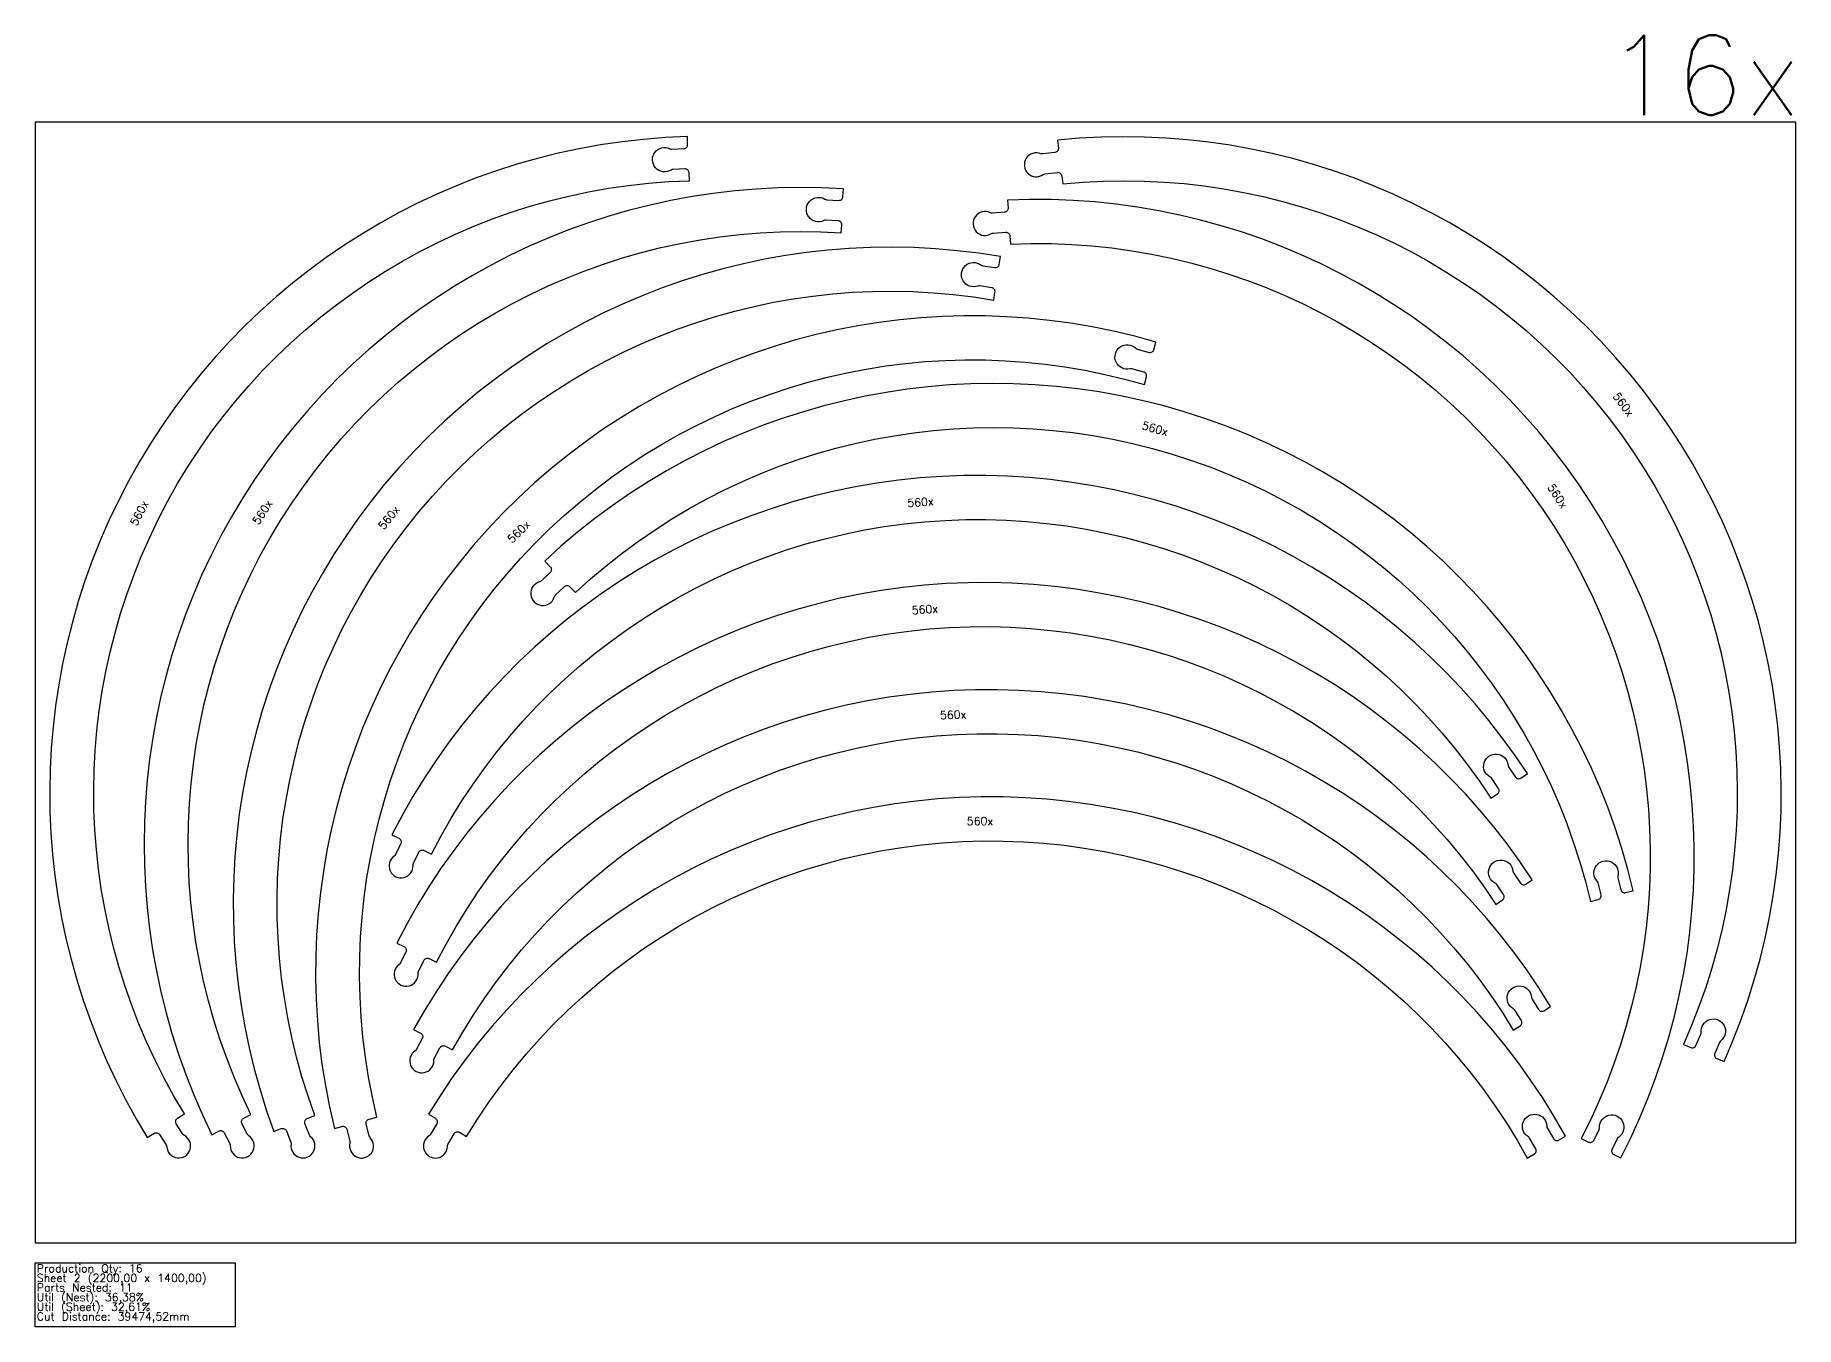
# Model space of a CAD drawing. Header units: millimetres. Extents: x 0 to 5140, y -105 to 2315.
# Drawn here: x 2940 to 5140, y -105 to 1509 of the extents above; entities that cross this region are included whole.
import ezdxf

# ---------------------------------------------------------------- set-up
doc = ezdxf.new("R2010")
doc.units = ezdxf.units.MM
for name, color, linetype in [('Des.', 7, 'Continuous'), ('sheet', 24, 'Continuous'), ('Stats', 7, 'Continuous'), ('Texto', 7, 'Continuous')]:
    doc.layers.add(name, color=color, linetype=linetype)
doc.styles.get("Standard").update_dxf_attribs({"font": 'txt.shx'})

msp = doc.modelspace()

# ---------------------------------------------------------------- linework, layer by layer
at = {"layer": 'Des.', "color": 7}
for points in [[(3757.5, 1327), (3757, 1337.2, 0.414214), (3752, 1341.7), (3736.7, 1341, 0.127017), (3734.5, 1340.3, -1.69614), (3733.2, 1366.9, 0.127017), (3735.5, 1366.4), (3750.8, 1367.2, 0.414214), (3755.3, 1372.1), (3754.9, 1382, 0.577249), (3080.1, 131.4), (3088.4, 136.7, -0.414214), (3095.3, 135.2), (3103.5, 122.3, -0.127017), (3104.3, 120, 1.69614), (3126.4, 134.1, -0.127017), (3124.6, 135.8), (3116.3, 148.7, -0.414214), (3117.8, 155.6), (3126.4, 161.1, -0.577241)], [(4999.7, 247.8), (5009, 243.8, 0.414214), (5015.3, 246.3), (5021.3, 260.4, 0.127017), (5021.6, 262.8, -1.69614), (5046.2, 252.3, 0.127017), (5044.7, 250.4), (5038.7, 236.4, 0.414214), (5041.2, 230.1), (5050.3, 226.3, 0.577249), (4217.4, 1377.6), (4218.6, 1367.8, -0.414214), (4214.3, 1362.3), (4199.1, 1360.4, -0.127017), (4196.6, 1360.7, 1.69614), (4199.7, 1334.7, -0.127017), (4202.1, 1335.6), (4217.3, 1337.4, -0.414214), (4222.8, 1333.1), (4224.1, 1323, -0.577241)], [(3947.3, 1261.8), (3947.8, 1271.9, 0.414214), (3943.2, 1276.9), (3927.9, 1277.6, 0.127017), (3925.6, 1277.1, -1.69614), (3926.9, 1303.8, 0.127017), (3929.1, 1303.1), (3944.4, 1302.4, 0.414214), (3949.4, 1306.9), (3949.9, 1316.7, 0.577249), (3160.6, 135), (3169.4, 139.6, -0.414214), (3176.1, 137.4), (3183.2, 123.8, -0.127017), (3183.7, 121.4, 1.69614), (3207, 133.4, -0.127017), (3205.4, 135.3), (3198.4, 148.9, -0.414214), (3200.5, 155.6), (3209.5, 160.3, -0.577241)], [(4872, 130.3), (4881.1, 125.8, 0.414214), (4887.5, 127.9), (4894.3, 141.7, 0.127017), (4894.8, 144, -1.69614), (4918.7, 132.1, 0.127017), (4917.1, 130.3), (4910.3, 116.6, 0.414214), (4912.5, 110.3), (4921.3, 105.9, 0.577249), (4155.1, 1302.6), (4155.8, 1292.8, -0.414214), (4151.1, 1287.5), (4135.8, 1286.5, -0.127017), (4133.4, 1287, 1.69614), (4135, 1260.8, -0.127017), (4137.4, 1261.6), (4152.7, 1262.5, -0.414214), (4158, 1257.9), (4158.7, 1247.8, -0.577241)], [(4137.8, 1177.8), (4139.3, 1187.8, 0.414214), (4135.4, 1193.2), (4120.2, 1195.5, 0.127017), (4117.8, 1195.3, -1.69614), (4121.9, 1221.6, 0.127017), (4124.1, 1220.7), (4139.2, 1218.4, 0.414214), (4144.6, 1222.4), (4146.1, 1232.1, 0.577249), (3238.2, 139), (3247.4, 142.6, -0.414214), (3253.9, 139.7), (3259.4, 125.4, -0.127017), (3259.7, 123, 1.69614), (3284.2, 132.5, -0.127017), (3282.7, 134.5), (3277.1, 148.8, -0.414214), (3280, 155.3), (3289.4, 159, -0.577241)], [(4326, 1072.3), (4328.6, 1082.1, 0.414214), (4325.3, 1087.9), (4310.5, 1091.9, 0.127017), (4308.1, 1091.9, -1.69614), (4315.2, 1117.7, 0.127017), (4317.2, 1116.5), (4332, 1112.5, 0.414214), (4337.8, 1115.8), (4340.4, 1125.4, 0.577249), (3313.8, 142.9), (3323.3, 145.4, -0.414214), (3329.4, 141.8), (3333.3, 127, -0.127017), (3333.3, 124.5, 1.69614), (3358.7, 131.2, -0.127017), (3357.5, 133.4), (3353.6, 148.2, -0.414214), (3357.1, 154.3), (3367, 156.9, -0.577241)], [(4883.4, 426.4), (4893.2, 428.9, 0.414214), (4896.7, 434.7), (4892.9, 449.5, 0.127017), (4891.8, 451.6, -1.69614), (4917.7, 458.1, 0.127017), (4917.6, 455.8), (4921.4, 440.9, 0.414214), (4927.2, 437.5), (4936.7, 439.9, 0.577249), (3576.7, 851.8), (3583.6, 844.7, -0.414214), (3583.5, 837.6), (3572.5, 826.9, -0.127017), (3570.3, 825.7, 1.69614), (3588.6, 806.9, -0.127017), (3589.9, 809), (3600.9, 819.7, -0.414214), (3608, 819.6), (3615.1, 812.3, -0.577241)], [(4759, 555.3), (4767.4, 561, 0.414214), (4768.7, 567.5), (4760.1, 580.2, 0.127017), (4758.3, 581.8, -1.69614), (4780.4, 596.8, 0.127017), (4781.2, 594.5), (4789.8, 581.9, 0.414214), (4796.4, 580.6), (4804.6, 586.1, 0.577249), (3385.6, 509.7), (3394.5, 505.4, -0.414214), (3396.8, 498.8), (3390.1, 485, -0.127017), (3388.5, 483.1, 1.69614), (3412.1, 471.6, -0.127017), (3412.6, 474.1), (3419.3, 487.8, -0.414214), (3426, 490.2), (3435.1, 485.7, -0.577241)], [(4765.2, 422.7), (4773.6, 428.4, 0.414214), (4774.9, 435), (4766.3, 447.7, 0.127017), (4764.5, 449.2, -1.69614), (4786.5, 464.3, 0.127017), (4787.3, 462), (4796, 449.4, 0.414214), (4802.6, 448.1), (4810.7, 453.6, 0.577249), (3391.9, 374.5), (3400.8, 370.2, -0.414214), (3403.1, 363.5), (3396.5, 349.8, -0.127017), (3394.8, 347.8, 1.69614), (3418.5, 336.4, -0.127017), (3419, 338.9), (3425.6, 352.7, -0.414214), (3432.3, 355), (3441.4, 350.6, -0.577241)], [(4787, 265.8), (4795.6, 271.2, 0.414214), (4797.1, 277.7), (4788.9, 290.7, 0.127017), (4787.2, 292.3, -1.69614), (4809.8, 306.5, 0.127017), (4810.5, 304.3), (4818.7, 291.3, 0.414214), (4825.2, 289.8), (4833.6, 295.1, 0.577249), (3412.9, 266.6), (3421.6, 262, -0.414214), (3423.7, 255.3), (3416.5, 241.7, -0.127017), (3414.8, 239.9, 1.69614), (3438.1, 227.6, -0.127017), (3438.6, 230.1), (3445.8, 243.6, -0.414214), (3452.5, 245.7), (3461.5, 241, -0.577241)], [(4804.5, 105.8), (4813.3, 110.9, 0.414214), (4815.1, 117.4), (4807.4, 130.6, 0.127017), (4805.8, 132.3, -1.69614), (4828.9, 145.7, 0.127017), (4829.5, 143.4), (4837.2, 130.1, 0.414214), (4843.6, 128.3), (4852.2, 133.3, 0.577249), (3431.4, 160.5), (3440, 155.6, -0.414214), (3441.8, 148.7), (3434.1, 135.5, -0.127017), (3432.4, 133.7, 1.69614), (3455.1, 120.5, -0.127017), (3455.8, 122.9), (3463.4, 136.2, -0.414214), (3470.3, 138), (3479, 132.9, -0.577241)]]:
    msp.add_lwpolyline(points, format="xyb", close=True, dxfattribs=at)
at = {"layer": 'sheet', "color": 7}
msp.add_lwpolyline([(2940, 0), (5140, 0), (5140, 1400), (2940, 1400)], close=True, dxfattribs=at)
at = {"layer": 'Stats', "color": 151}
msp.add_lwpolyline([(2940, -25), (3190, -25), (3190, -105), (2940, -105), (2940, -25)], close=True, dxfattribs=at)

# ---------------------------------------------------------------- texts
at = {"insert": (4903.2, 1508.7), "char_height": 100, "attachment_point": 1}
msp.add_mtext_dynamic_manual_height_columns('16x', width=386.797, gutter_width=1, heights=[0], dxfattribs=at)
at = {"layer": 'Stats', "color": 60}
for s, p in [('Sheet 2 (2200,00 x 1400,00)', (2942, -49)), ('Production Qty: 16', (2942, -37)), ('Parts Nested: 11', (2942, -61)), ('Util (Nest): 36,38%', (2942, -73)), ('Cut Distance: 39474,52mm', (2942, -97)), ('Util (Sheet): 32,61%', (2942, -85))]:
    msp.add_text(s, height=10, dxfattribs=at).set_placement(p)
at = {"layer": 'Texto', "color": 3, "char_height": 10, "width": 396.729, "attachment_point": 1}
for insert, rotation in [((4918.7, 1063.6), 306.9194), ((4324.9, 1026.5), 344.1902), ((4837.4, 949.4), 303.6667), ((3058, 899.4), 62.6871), ((3210.8, 901.7), 57.3005), ((4029.4, 929.1), 4.1196), ((3367.8, 896.3), 51.3281), ((3528.9, 880.4), 44.7796), ((4034.9, 795.1), 4.2312), ((4070.4, 664), 2.1857), ((4104.1, 531.8), 359.941)]:
    msp.add_mtext('560x', dxfattribs=dict(at, insert=insert, rotation=rotation))

doc.saveas('drawing.dxf')
